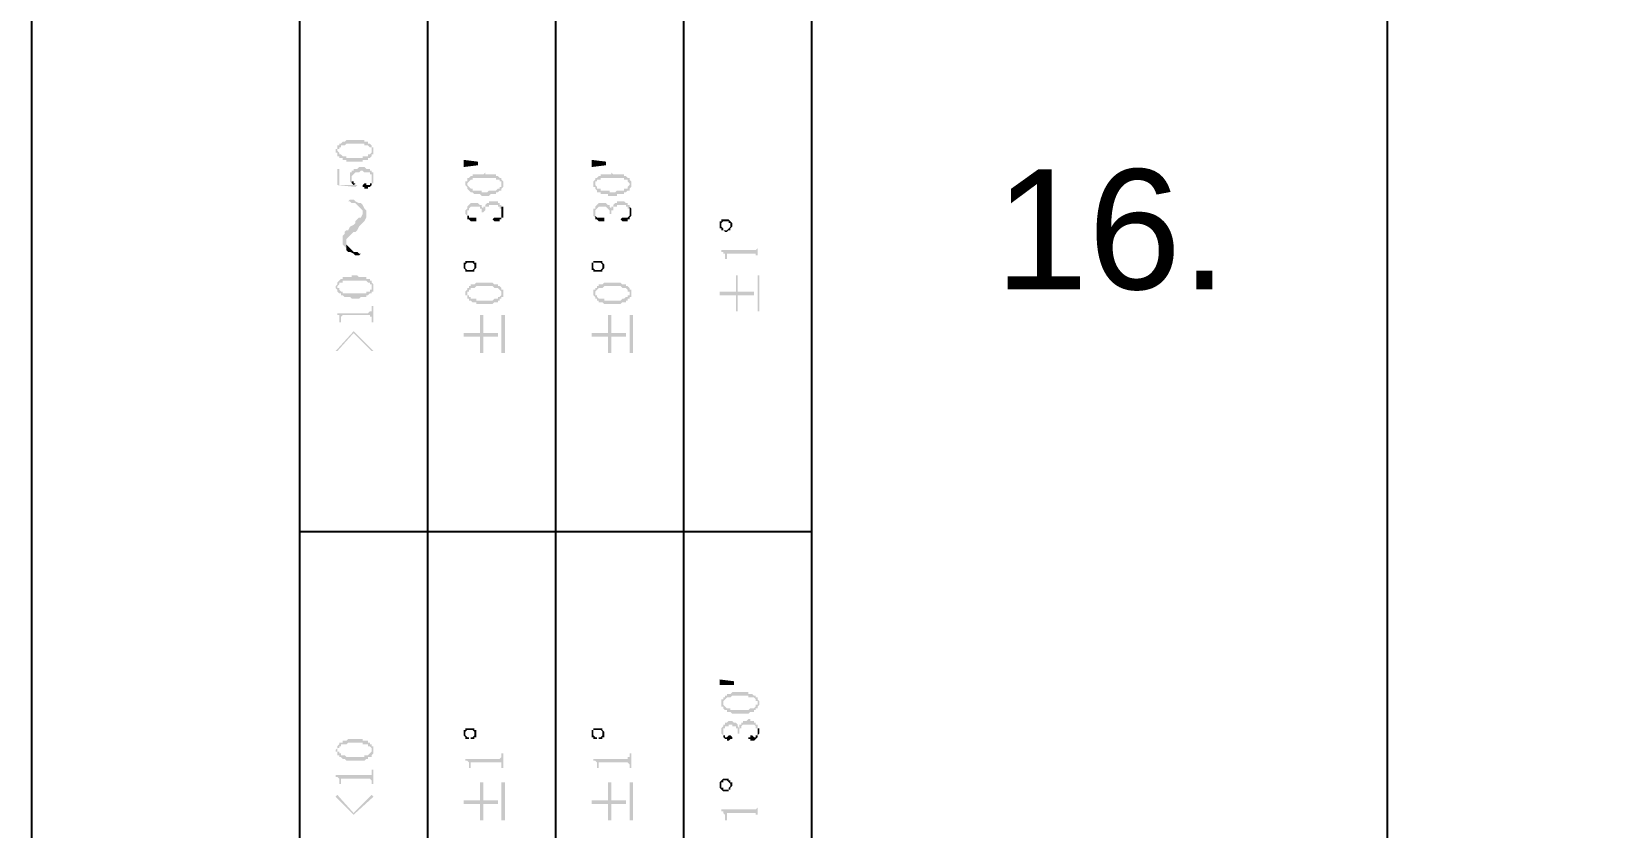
# Model space of a CAD drawing. Header units: millimetres. Extents: x 7018 to 13530, y 4187 to 5692.
# Drawn here: x 8411.44 to 8450.96, y 5188.64 to 5208.54 of the extents above; entities that cross this region are included whole.
import ezdxf

# ---------------------------------------------------------------- set-up
doc = ezdxf.new("R2010")
doc.units = ezdxf.units.MM
doc.styles.get("Standard").update_dxf_attribs({"font": 'arial.ttf'})

msp = doc.modelspace()

# ---------------------------------------------------------------- hatches: boundary and pattern name
at = {"transparency": 33554559}
for points in [[(8419.048, 5205.561), (8419.048, 5205.516), (8419.093, 5205.516), (8419.093, 5205.47), (8419.093, 5205.425), (8419.093, 5205.561), (8419.093, 5205.606), (8419.138, 5205.606), (8419.138, 5205.651), (8419.184, 5205.651), (8419.184, 5205.696), (8419.274, 5205.696), (8419.319, 5205.741), (8419.77, 5205.741), (8419.77, 5205.696), (8419.86, 5205.696), (8419.906, 5205.651), (8419.951, 5205.651), (8419.951, 5205.606), (8419.951, 5205.561), (8419.951, 5205.696), (8419.951, 5205.696), (8419.906, 5205.741), (8419.86, 5205.741), (8419.86, 5205.786), (8419.77, 5205.786), (8419.77, 5205.832), (8419.319, 5205.832), (8419.274, 5205.786), (8419.229, 5205.786), (8419.184, 5205.741), (8419.138, 5205.741), (8419.138, 5205.696), (8419.093, 5205.696), (8419.093, 5205.651), (8419.093, 5205.606), (8419.048, 5205.606)], [(8419.093, 5205.425), (8419.138, 5205.425), (8419.138, 5205.38), (8419.229, 5205.38), (8419.229, 5205.335), (8419.319, 5205.335), (8419.319, 5205.29), (8419.725, 5205.29), (8419.725, 5205.335), (8419.86, 5205.335), (8419.86, 5205.38), (8419.906, 5205.38), (8419.951, 5205.425), (8419.951, 5205.47), (8419.996, 5205.47), (8419.996, 5205.516), (8419.996, 5205.561), (8419.996, 5205.606), (8419.996, 5205.651), (8419.951, 5205.651), (8419.951, 5205.696), (8419.951, 5205.561), (8419.951, 5205.516), (8419.951, 5205.516), (8419.906, 5205.47), (8419.86, 5205.47), (8419.86, 5205.425), (8419.725, 5205.425), (8419.725, 5205.38), (8419.319, 5205.38), (8419.319, 5205.425), (8419.229, 5205.425), (8419.184, 5205.47), (8419.138, 5205.47), (8419.138, 5205.516), (8419.138, 5205.516), (8419.093, 5205.561), (8419.093, 5205.561)], [(8422.252, 5205.335), (8422.614, 5205.29), (8422.614, 5205.2), (8422.252, 5205.155)], [(8425.457, 5205.335), (8425.818, 5205.29), (8425.818, 5205.2), (8425.457, 5205.155)], [(8419.093, 5205.109), (8419.093, 5204.703), (8419.545, 5204.658), (8419.59, 5204.703), (8419.545, 5204.703), (8419.545, 5204.748), (8419.499, 5204.703), (8419.138, 5204.703), (8419.138, 5205.109)], [(8419.409, 5204.929), (8419.409, 5204.839), (8419.409, 5204.794), (8419.409, 5204.794), (8419.454, 5204.748), (8419.454, 5204.884), (8419.454, 5204.929), (8419.454, 5204.929), (8419.499, 5204.974), (8419.499, 5204.974), (8419.545, 5205.019), (8419.635, 5205.019), (8419.68, 5205.064), (8419.725, 5205.064), (8419.77, 5205.019), (8419.906, 5205.019), (8419.906, 5204.974), (8419.951, 5204.974), (8419.951, 5204.929), (8419.951, 5204.884), (8419.951, 5204.748), (8419.996, 5204.748), (8419.996, 5204.794), (8419.996, 5204.884), (8419.996, 5204.929), (8419.996, 5205.019), (8419.951, 5205.019), (8419.951, 5205.064), (8419.906, 5205.064), (8419.906, 5205.109), (8419.815, 5205.109), (8419.77, 5205.155), (8419.635, 5205.155), (8419.59, 5205.109), (8419.499, 5205.109), (8419.499, 5205.064), (8419.454, 5205.064), (8419.454, 5205.019), (8419.409, 5205.019), (8419.409, 5204.974)], [(8422.298, 5204.703), (8422.298, 5204.703), (8422.343, 5204.658), (8422.343, 5204.613), (8422.343, 5204.748), (8422.343, 5204.748), (8422.388, 5204.794), (8422.388, 5204.794), (8422.433, 5204.839), (8422.478, 5204.839), (8422.478, 5204.884), (8423.065, 5204.884), (8423.065, 5204.839), (8423.155, 5204.839), (8423.155, 5204.794), (8423.2, 5204.794), (8423.2, 5204.748), (8423.2, 5204.703), (8423.2, 5204.884), (8423.155, 5204.884), (8423.11, 5204.929), (8423.065, 5204.929), (8423.065, 5204.974), (8422.794, 5204.974), (8422.794, 5205.019), (8422.794, 5205.019), (8422.749, 5204.974), (8422.478, 5204.974), (8422.478, 5204.929), (8422.433, 5204.929), (8422.388, 5204.884), (8422.343, 5204.884), (8422.343, 5204.839), (8422.343, 5204.794), (8422.298, 5204.794), (8422.298, 5204.748)], [(8425.502, 5204.703), (8425.502, 5204.658), (8425.547, 5204.658), (8425.547, 5204.613), (8425.547, 5204.748), (8425.547, 5204.794), (8425.592, 5204.794), (8425.592, 5204.839), (8425.683, 5204.839), (8425.683, 5204.884), (8426.269, 5204.884), (8426.269, 5204.839), (8426.36, 5204.839), (8426.36, 5204.794), (8426.36, 5204.794), (8426.405, 5204.748), (8426.405, 5204.703), (8426.405, 5204.884), (8426.36, 5204.884), (8426.314, 5204.929), (8426.269, 5204.929), (8426.269, 5204.974), (8425.998, 5204.974), (8425.953, 5205.019), (8425.953, 5204.974), (8425.683, 5204.974), (8425.683, 5204.929), (8425.637, 5204.929), (8425.592, 5204.884), (8425.547, 5204.884), (8425.547, 5204.839), (8425.547, 5204.839), (8425.502, 5204.794), (8425.502, 5204.748)], [(8419.454, 5204.748), (8419.454, 5204.748), (8419.499, 5204.703), (8419.499, 5204.703), (8419.545, 5204.748), (8419.499, 5204.748), (8419.499, 5204.794), (8419.454, 5204.794), (8419.454, 5204.839), (8419.454, 5204.884)], [(8419.725, 5204.703), (8419.725, 5204.658), (8419.77, 5204.658), (8419.77, 5204.613), (8419.86, 5204.613), (8419.86, 5204.658), (8419.906, 5204.658), (8419.951, 5204.703), (8419.951, 5204.884), (8419.951, 5204.794), (8419.951, 5204.748), (8419.906, 5204.748), (8419.906, 5204.703), (8419.815, 5204.703), (8419.815, 5204.748), (8419.77, 5204.748)], [(8422.343, 5204.613), (8422.388, 5204.568), (8422.388, 5204.568), (8422.433, 5204.523), (8422.478, 5204.523), (8422.523, 5204.478), (8422.659, 5204.478), (8422.704, 5204.432), (8422.884, 5204.432), (8422.929, 5204.478), (8423.065, 5204.478), (8423.065, 5204.523), (8423.11, 5204.523), (8423.155, 5204.568), (8423.2, 5204.568), (8423.2, 5204.613), (8423.2, 5204.613), (8423.245, 5204.658), (8423.245, 5204.703), (8423.245, 5204.748), (8423.245, 5204.794), (8423.245, 5204.794), (8423.2, 5204.839), (8423.2, 5204.703), (8423.2, 5204.658), (8423.155, 5204.658), (8423.155, 5204.613), (8423.11, 5204.613), (8423.065, 5204.568), (8422.884, 5204.568), (8422.839, 5204.523), (8422.704, 5204.523), (8422.704, 5204.568), (8422.478, 5204.568), (8422.478, 5204.613), (8422.433, 5204.613), (8422.388, 5204.658), (8422.388, 5204.658), (8422.343, 5204.703), (8422.343, 5204.703)], [(8425.547, 5204.613), (8425.592, 5204.568), (8425.592, 5204.523), (8425.683, 5204.523), (8425.683, 5204.478), (8425.863, 5204.478), (8425.863, 5204.432), (8426.089, 5204.432), (8426.089, 5204.478), (8426.269, 5204.478), (8426.269, 5204.523), (8426.314, 5204.523), (8426.36, 5204.568), (8426.405, 5204.568), (8426.405, 5204.613), (8426.405, 5204.613), (8426.45, 5204.658), (8426.45, 5204.703), (8426.45, 5204.748), (8426.45, 5204.794), (8426.45, 5204.794), (8426.405, 5204.839), (8426.405, 5204.703), (8426.405, 5204.703), (8426.36, 5204.658), (8426.36, 5204.613), (8426.269, 5204.613), (8426.269, 5204.568), (8426.089, 5204.568), (8426.044, 5204.523), (8425.908, 5204.523), (8425.908, 5204.568), (8425.683, 5204.568), (8425.683, 5204.613), (8425.592, 5204.613), (8425.592, 5204.658), (8425.592, 5204.658), (8425.547, 5204.703), (8425.547, 5204.703)], [(8419.364, 5204.297), (8419.409, 5204.297), (8419.454, 5204.252), (8419.545, 5204.252), (8419.59, 5204.207), (8419.635, 5204.162), (8419.635, 5204.162), (8419.68, 5204.117), (8419.725, 5204.071), (8419.725, 5203.755), (8419.725, 5203.755), (8419.77, 5203.801), (8419.815, 5203.891), (8419.815, 5204.071), (8419.77, 5204.117), (8419.725, 5204.207), (8419.725, 5204.207), (8419.68, 5204.252), (8419.635, 5204.252), (8419.545, 5204.297), (8419.499, 5204.342), (8419.409, 5204.342)], [(8422.298, 5204.026), (8422.298, 5203.981), (8422.298, 5203.981), (8422.343, 5203.936), (8422.343, 5203.891), (8422.343, 5204.026), (8422.343, 5204.071), (8422.388, 5204.071), (8422.388, 5204.117), (8422.388, 5204.117), (8422.433, 5204.162), (8422.659, 5204.162), (8422.659, 5204.117), (8422.704, 5204.117), (8422.704, 5204.071), (8422.704, 5204.026), (8422.749, 5204.026), (8422.749, 5203.981), (8422.749, 5204.026), (8422.794, 5204.071), (8422.794, 5204.117), (8422.794, 5204.162), (8422.884, 5204.162), (8422.884, 5204.207), (8423.11, 5204.207), (8423.11, 5204.162), (8423.155, 5204.162), (8423.155, 5204.117), (8423.2, 5204.117), (8423.2, 5204.071), (8423.2, 5204.026), (8423.2, 5204.207), (8423.155, 5204.207), (8423.155, 5204.252), (8423.11, 5204.252), (8423.11, 5204.297), (8422.884, 5204.297), (8422.884, 5204.252), (8422.839, 5204.252), (8422.794, 5204.207), (8422.794, 5204.162), (8422.749, 5204.162), (8422.749, 5204.117), (8422.749, 5204.117), (8422.704, 5204.162), (8422.704, 5204.207), (8422.659, 5204.207), (8422.614, 5204.252), (8422.433, 5204.252), (8422.388, 5204.207), (8422.388, 5204.207), (8422.343, 5204.162), (8422.343, 5204.117), (8422.343, 5204.117), (8422.298, 5204.071), (8422.298, 5204.071)], [(8422.975, 5203.846), (8422.975, 5203.846), (8423.02, 5203.801), (8423.155, 5203.801), (8423.155, 5203.846), (8423.2, 5203.846), (8423.2, 5203.891), (8423.245, 5203.891), (8423.245, 5203.981), (8423.245, 5204.026), (8423.245, 5204.071), (8423.245, 5204.162), (8423.2, 5204.162), (8423.2, 5203.981), (8423.2, 5203.936), (8423.2, 5203.891), (8423.02, 5203.891)], [(8425.502, 5204.026), (8425.502, 5203.981), (8425.502, 5203.936), (8425.547, 5203.891), (8425.547, 5204.026), (8425.547, 5204.071), (8425.547, 5204.071), (8425.592, 5204.117), (8425.592, 5204.117), (8425.637, 5204.162), (8425.818, 5204.162), (8425.863, 5204.117), (8425.863, 5204.117), (8425.908, 5204.071), (8425.908, 5204.026), (8425.908, 5203.981), (8425.953, 5203.981), (8425.953, 5204.071), (8425.998, 5204.071), (8425.998, 5204.117), (8425.998, 5204.162), (8426.089, 5204.162), (8426.089, 5204.207), (8426.314, 5204.207), (8426.314, 5204.162), (8426.36, 5204.162), (8426.36, 5204.117), (8426.405, 5204.117), (8426.405, 5204.071), (8426.405, 5204.026), (8426.405, 5204.207), (8426.36, 5204.207), (8426.36, 5204.252), (8426.314, 5204.252), (8426.269, 5204.297), (8426.089, 5204.297), (8426.089, 5204.252), (8426.044, 5204.252), (8425.998, 5204.207), (8425.998, 5204.162), (8425.953, 5204.162), (8425.953, 5204.117), (8425.953, 5204.117), (8425.908, 5204.162), (8425.908, 5204.207), (8425.863, 5204.207), (8425.818, 5204.252), (8425.637, 5204.252), (8425.592, 5204.207), (8425.592, 5204.207), (8425.547, 5204.162), (8425.547, 5204.117), (8425.502, 5204.117), (8425.502, 5204.071), (8425.502, 5204.071)], [(8426.179, 5203.846), (8426.179, 5203.846), (8426.224, 5203.801), (8426.36, 5203.801), (8426.36, 5203.846), (8426.405, 5203.846), (8426.405, 5203.891), (8426.405, 5203.891), (8426.45, 5203.936), (8426.45, 5203.981), (8426.45, 5204.026), (8426.45, 5204.071), (8426.45, 5204.117), (8426.405, 5204.162), (8426.405, 5203.981), (8426.405, 5203.936), (8426.405, 5203.936), (8426.36, 5203.891), (8426.224, 5203.891)], [(8419.229, 5203.304), (8419.229, 5203.214), (8419.274, 5203.169), (8419.319, 5203.124), (8419.319, 5203.349), (8419.364, 5203.394), (8419.409, 5203.44), (8419.454, 5203.485), (8419.499, 5203.53), (8419.545, 5203.53), (8419.59, 5203.575), (8419.635, 5203.665), (8419.635, 5203.665), (8419.68, 5203.71), (8419.725, 5203.755), (8419.725, 5204.026), (8419.725, 5203.981), (8419.68, 5203.891), (8419.635, 5203.891), (8419.59, 5203.846), (8419.545, 5203.801), (8419.545, 5203.755), (8419.499, 5203.71), (8419.409, 5203.665), (8419.409, 5203.665), (8419.364, 5203.575), (8419.319, 5203.575), (8419.274, 5203.53), (8419.274, 5203.485), (8419.229, 5203.44), (8419.229, 5203.394)], [(8422.343, 5203.891), (8422.343, 5203.846), (8422.388, 5203.846), (8422.433, 5203.801), (8422.568, 5203.801), (8422.568, 5203.846), (8422.568, 5203.891), (8422.388, 5203.891), (8422.388, 5203.936), (8422.343, 5203.936), (8422.343, 5204.026)], [(8425.547, 5203.891), (8425.547, 5203.846), (8425.592, 5203.846), (8425.637, 5203.801), (8425.773, 5203.801), (8425.773, 5203.846), (8425.773, 5203.891), (8425.592, 5203.891), (8425.547, 5203.936), (8425.547, 5204.026)], [(8428.661, 5203.71), (8428.661, 5203.665), (8428.661, 5203.62), (8428.706, 5203.62), (8428.706, 5203.71), (8428.706, 5203.755), (8428.706, 5203.755), (8428.752, 5203.801), (8428.887, 5203.801), (8428.887, 5203.755), (8428.932, 5203.755), (8428.932, 5203.575), (8428.932, 5203.62), (8428.932, 5203.62), (8428.977, 5203.665), (8428.977, 5203.71), (8428.977, 5203.755), (8428.932, 5203.801), (8428.932, 5203.801), (8428.887, 5203.846), (8428.706, 5203.846), (8428.706, 5203.801), (8428.661, 5203.801), (8428.661, 5203.755), (8428.661, 5203.755)], [(8428.706, 5203.62), (8428.706, 5203.575), (8428.752, 5203.575), (8428.797, 5203.53), (8428.842, 5203.53), (8428.887, 5203.575), (8428.932, 5203.575), (8428.932, 5203.71), (8428.932, 5203.665), (8428.932, 5203.665), (8428.887, 5203.62), (8428.887, 5203.62), (8428.842, 5203.575), (8428.752, 5203.575), (8428.752, 5203.62), (8428.752, 5203.62), (8428.706, 5203.665), (8428.706, 5203.71), (8428.706, 5203.71)], [(8419.319, 5203.124), (8419.319, 5203.078), (8419.364, 5203.033), (8419.409, 5203.033), (8419.499, 5202.988), (8419.545, 5202.943), (8419.635, 5202.943), (8419.68, 5202.988), (8419.635, 5202.988), (8419.59, 5203.033), (8419.499, 5203.033), (8419.454, 5203.078), (8419.409, 5203.124), (8419.409, 5203.124), (8419.364, 5203.169), (8419.319, 5203.214), (8419.319, 5203.259)], [(8428.706, 5203.078), (8428.706, 5203.033), (8428.752, 5203.033), (8428.752, 5202.988), (8428.797, 5202.988), (8428.797, 5202.898), (8428.797, 5202.853), (8428.842, 5202.853), (8428.842, 5202.943), (8428.842, 5202.988), (8429.564, 5202.988), (8429.564, 5202.943), (8429.609, 5202.943), (8429.609, 5202.898), (8429.609, 5202.853), (8429.609, 5203.214), (8429.609, 5203.169), (8429.609, 5203.124), (8429.564, 5203.078), (8429.519, 5203.078)], [(8422.252, 5202.672), (8422.252, 5202.627), (8422.252, 5202.627), (8422.298, 5202.582), (8422.298, 5202.717), (8422.298, 5202.717), (8422.343, 5202.763), (8422.478, 5202.763), (8422.523, 5202.717), (8422.523, 5202.582), (8422.523, 5202.582), (8422.568, 5202.627), (8422.568, 5202.672), (8422.568, 5202.717), (8422.568, 5202.763), (8422.523, 5202.763), (8422.523, 5202.808), (8422.298, 5202.808), (8422.298, 5202.763), (8422.252, 5202.763), (8422.252, 5202.717), (8422.252, 5202.717)], [(8422.298, 5202.582), (8422.298, 5202.537), (8422.523, 5202.537), (8422.523, 5202.672), (8422.523, 5202.627), (8422.523, 5202.627), (8422.478, 5202.582), (8422.343, 5202.582), (8422.298, 5202.627), (8422.298, 5202.672), (8422.298, 5202.672)], [(8425.457, 5202.672), (8425.457, 5202.627), (8425.457, 5202.582), (8425.502, 5202.582), (8425.502, 5202.717), (8425.502, 5202.763), (8425.683, 5202.763), (8425.728, 5202.717), (8425.728, 5202.582), (8425.728, 5202.582), (8425.773, 5202.627), (8425.773, 5202.672), (8425.773, 5202.717), (8425.773, 5202.717), (8425.728, 5202.763), (8425.728, 5202.808), (8425.502, 5202.808), (8425.502, 5202.763), (8425.457, 5202.763), (8425.457, 5202.717), (8425.457, 5202.717)], [(8425.502, 5202.582), (8425.502, 5202.537), (8425.728, 5202.537), (8425.728, 5202.672), (8425.728, 5202.627), (8425.728, 5202.627), (8425.683, 5202.582), (8425.547, 5202.582), (8425.502, 5202.627), (8425.502, 5202.672), (8425.502, 5202.672)], [(8419.048, 5202.176), (8419.048, 5202.131), (8419.048, 5202.131), (8419.093, 5202.086), (8419.093, 5202.04), (8419.093, 5202.176), (8419.093, 5202.176), (8419.138, 5202.221), (8419.138, 5202.266), (8419.229, 5202.266), (8419.229, 5202.311), (8419.815, 5202.311), (8419.86, 5202.266), (8419.906, 5202.266), (8419.906, 5202.221), (8419.951, 5202.221), (8419.951, 5202.176), (8419.951, 5202.311), (8419.906, 5202.311), (8419.906, 5202.356), (8419.815, 5202.356), (8419.815, 5202.401), (8419.635, 5202.401), (8419.59, 5202.447), (8419.454, 5202.447), (8419.454, 5202.401), (8419.229, 5202.401), (8419.229, 5202.356), (8419.184, 5202.356), (8419.138, 5202.311), (8419.138, 5202.311), (8419.093, 5202.266), (8419.093, 5202.221), (8419.093, 5202.221)], [(8419.093, 5202.04), (8419.138, 5201.995), (8419.184, 5201.995), (8419.184, 5201.95), (8419.229, 5201.95), (8419.274, 5201.905), (8419.409, 5201.905), (8419.454, 5201.86), (8419.635, 5201.86), (8419.68, 5201.905), (8419.815, 5201.905), (8419.815, 5201.95), (8419.86, 5201.95), (8419.906, 5201.995), (8419.951, 5201.995), (8419.951, 5202.04), (8419.996, 5202.04), (8419.996, 5202.086), (8419.996, 5202.176), (8419.996, 5202.221), (8419.996, 5202.221), (8419.951, 5202.266), (8419.951, 5202.131), (8419.951, 5202.086), (8419.906, 5202.086), (8419.906, 5202.04), (8419.815, 5202.04), (8419.815, 5201.995), (8419.229, 5201.995), (8419.229, 5202.04), (8419.184, 5202.04), (8419.138, 5202.086), (8419.138, 5202.131), (8419.093, 5202.131), (8419.093, 5202.176)], [(8422.298, 5201.995), (8422.298, 5201.95), (8422.343, 5201.95), (8422.343, 5201.905), (8422.343, 5201.86), (8422.343, 5201.995), (8422.343, 5202.04), (8422.388, 5202.04), (8422.388, 5202.086), (8422.433, 5202.086), (8422.433, 5202.131), (8422.523, 5202.131), (8422.568, 5202.176), (8422.975, 5202.176), (8423.02, 5202.131), (8423.11, 5202.131), (8423.155, 5202.086), (8423.155, 5202.086), (8423.2, 5202.04), (8423.2, 5201.995), (8423.2, 5202.131), (8423.2, 5202.131), (8423.155, 5202.176), (8423.11, 5202.176), (8423.11, 5202.221), (8423.02, 5202.221), (8422.975, 5202.266), (8422.568, 5202.266), (8422.523, 5202.221), (8422.433, 5202.221), (8422.433, 5202.176), (8422.388, 5202.176), (8422.388, 5202.131), (8422.343, 5202.131), (8422.343, 5202.086), (8422.343, 5202.086), (8422.298, 5202.04), (8422.298, 5202.04)], [(8425.502, 5201.995), (8425.502, 5201.95), (8425.502, 5201.95), (8425.547, 5201.905), (8425.547, 5201.86), (8425.547, 5201.995), (8425.547, 5202.04), (8425.547, 5202.04), (8425.592, 5202.086), (8425.592, 5202.086), (8425.637, 5202.131), (8425.728, 5202.131), (8425.773, 5202.176), (8426.179, 5202.176), (8426.224, 5202.131), (8426.314, 5202.131), (8426.36, 5202.086), (8426.36, 5202.04), (8426.405, 5202.04), (8426.405, 5201.995), (8426.405, 5202.131), (8426.405, 5202.131), (8426.36, 5202.176), (8426.314, 5202.176), (8426.314, 5202.221), (8426.224, 5202.221), (8426.179, 5202.266), (8425.773, 5202.266), (8425.728, 5202.221), (8425.637, 5202.221), (8425.637, 5202.176), (8425.592, 5202.176), (8425.592, 5202.131), (8425.547, 5202.131), (8425.547, 5202.086), (8425.502, 5202.086), (8425.502, 5202.04), (8425.502, 5202.04)], [(8428.661, 5202.04), (8428.661, 5201.95), (8429.067, 5201.95), (8429.067, 5201.544), (8429.113, 5201.544), (8429.113, 5201.95), (8429.519, 5201.95), (8429.519, 5202.04), (8429.113, 5202.04), (8429.113, 5202.447), (8429.067, 5202.447), (8429.067, 5202.04)], [(8429.654, 5201.544), (8429.654, 5202.447), (8429.609, 5202.447), (8429.609, 5201.544)], [(8422.343, 5201.86), (8422.388, 5201.86), (8422.388, 5201.815), (8422.433, 5201.815), (8422.478, 5201.77), (8422.568, 5201.77), (8422.568, 5201.725), (8422.975, 5201.725), (8423.02, 5201.77), (8423.11, 5201.77), (8423.11, 5201.815), (8423.155, 5201.815), (8423.155, 5201.86), (8423.2, 5201.86), (8423.2, 5201.905), (8423.245, 5201.905), (8423.245, 5201.95), (8423.245, 5201.995), (8423.245, 5202.04), (8423.245, 5202.086), (8423.2, 5202.086), (8423.2, 5202.131), (8423.2, 5201.995), (8423.2, 5201.95), (8423.2, 5201.95), (8423.155, 5201.905), (8423.11, 5201.905), (8423.11, 5201.86), (8423.02, 5201.86), (8422.975, 5201.815), (8422.568, 5201.815), (8422.568, 5201.86), (8422.433, 5201.86), (8422.433, 5201.905), (8422.388, 5201.905), (8422.388, 5201.95), (8422.343, 5201.95), (8422.343, 5201.995), (8422.343, 5201.995)], [(8425.547, 5201.86), (8425.592, 5201.86), (8425.592, 5201.815), (8425.637, 5201.815), (8425.637, 5201.77), (8425.728, 5201.77), (8425.773, 5201.725), (8426.179, 5201.725), (8426.224, 5201.77), (8426.314, 5201.77), (8426.314, 5201.815), (8426.36, 5201.815), (8426.36, 5201.86), (8426.405, 5201.86), (8426.405, 5201.905), (8426.45, 5201.905), (8426.45, 5201.95), (8426.45, 5201.995), (8426.45, 5202.04), (8426.45, 5202.086), (8426.405, 5202.086), (8426.405, 5202.131), (8426.405, 5201.995), (8426.405, 5201.95), (8426.36, 5201.95), (8426.36, 5201.905), (8426.314, 5201.905), (8426.269, 5201.86), (8426.224, 5201.86), (8426.179, 5201.815), (8425.773, 5201.815), (8425.773, 5201.86), (8425.637, 5201.86), (8425.592, 5201.905), (8425.592, 5201.95), (8425.547, 5201.95), (8425.547, 5201.995), (8425.547, 5201.995)], [(8419.048, 5201.499), (8419.093, 5201.499), (8419.093, 5201.454), (8419.138, 5201.454), (8419.138, 5201.409), (8419.138, 5201.273), (8419.184, 5201.273), (8419.184, 5201.409), (8419.184, 5201.409), (8419.229, 5201.454), (8419.906, 5201.454), (8419.906, 5201.409), (8419.951, 5201.409), (8419.951, 5201.273), (8419.996, 5201.273), (8419.996, 5201.679), (8419.951, 5201.679), (8419.951, 5201.589), (8419.951, 5201.544), (8419.906, 5201.544), (8419.86, 5201.499)], [(8422.252, 5201.002), (8422.252, 5200.912), (8422.659, 5200.912), (8422.659, 5200.506), (8422.749, 5200.506), (8422.749, 5200.912), (8423.11, 5200.912), (8423.11, 5201.002), (8422.749, 5201.002), (8422.749, 5201.454), (8422.659, 5201.454), (8422.659, 5201.002)], [(8423.291, 5200.506), (8423.291, 5201.454), (8423.2, 5201.454), (8423.2, 5200.506)], [(8425.457, 5201.002), (8425.457, 5200.912), (8425.863, 5200.912), (8425.863, 5200.506), (8425.953, 5200.506), (8425.953, 5200.912), (8426.314, 5200.912), (8426.314, 5201.002), (8425.953, 5201.002), (8425.953, 5201.454), (8425.863, 5201.454), (8425.863, 5201.002)], [(8426.495, 5200.506), (8426.495, 5201.454), (8426.405, 5201.454), (8426.405, 5200.506)], [(8419.048, 5200.551), (8419.093, 5200.551), (8419.499, 5201.002), (8419.951, 5200.551), (8419.996, 5200.551), (8419.499, 5201.048)], [(8428.661, 5192.337), (8429.022, 5192.292), (8429.022, 5192.202), (8428.661, 5192.202)], [(8428.706, 5191.75), (8428.706, 5191.705), (8428.706, 5191.66), (8428.752, 5191.66), (8428.752, 5191.615), (8428.752, 5191.75), (8428.752, 5191.795), (8428.752, 5191.795), (8428.797, 5191.841), (8428.797, 5191.841), (8428.842, 5191.886), (8428.932, 5191.886), (8428.977, 5191.931), (8429.383, 5191.931), (8429.383, 5191.886), (8429.519, 5191.886), (8429.564, 5191.841), (8429.564, 5191.795), (8429.609, 5191.795), (8429.609, 5191.75), (8429.609, 5191.886), (8429.564, 5191.886), (8429.564, 5191.931), (8429.519, 5191.931), (8429.474, 5191.976), (8429.383, 5191.976), (8429.383, 5192.021), (8428.977, 5192.021), (8428.932, 5191.976), (8428.842, 5191.976), (8428.842, 5191.931), (8428.797, 5191.931), (8428.797, 5191.886), (8428.752, 5191.886), (8428.752, 5191.841), (8428.706, 5191.841), (8428.706, 5191.795), (8428.706, 5191.795)], [(8428.752, 5191.615), (8428.752, 5191.615), (8428.797, 5191.57), (8428.842, 5191.57), (8428.842, 5191.525), (8428.932, 5191.525), (8428.977, 5191.48), (8429.383, 5191.48), (8429.429, 5191.525), (8429.519, 5191.525), (8429.519, 5191.57), (8429.564, 5191.57), (8429.564, 5191.615), (8429.609, 5191.615), (8429.609, 5191.66), (8429.609, 5191.66), (8429.654, 5191.705), (8429.654, 5191.75), (8429.654, 5191.795), (8429.654, 5191.795), (8429.609, 5191.841), (8429.609, 5191.886), (8429.609, 5191.75), (8429.609, 5191.705), (8429.564, 5191.705), (8429.564, 5191.66), (8429.564, 5191.66), (8429.519, 5191.615), (8429.429, 5191.615), (8429.383, 5191.57), (8428.932, 5191.57), (8428.932, 5191.615), (8428.842, 5191.615), (8428.797, 5191.66), (8428.797, 5191.66), (8428.752, 5191.705), (8428.752, 5191.75), (8428.752, 5191.75)], [(8422.252, 5190.983), (8422.252, 5190.938), (8422.252, 5190.938), (8422.298, 5190.893), (8422.298, 5191.028), (8422.298, 5191.028), (8422.343, 5191.073), (8422.478, 5191.073), (8422.523, 5191.028), (8422.523, 5190.893), (8422.568, 5190.893), (8422.568, 5190.983), (8422.568, 5191.028), (8422.568, 5191.073), (8422.523, 5191.073), (8422.523, 5191.118), (8422.298, 5191.118), (8422.298, 5191.073), (8422.252, 5191.073), (8422.252, 5191.028), (8422.252, 5191.028)], [(8425.457, 5190.983), (8425.457, 5190.938), (8425.457, 5190.893), (8425.502, 5190.893), (8425.502, 5191.028), (8425.502, 5191.073), (8425.683, 5191.073), (8425.728, 5191.028), (8425.728, 5190.893), (8425.773, 5190.893), (8425.773, 5190.983), (8425.773, 5191.028), (8425.773, 5191.028), (8425.728, 5191.073), (8425.728, 5191.118), (8425.502, 5191.118), (8425.502, 5191.073), (8425.457, 5191.073), (8425.457, 5191.028), (8425.457, 5191.028)], [(8428.706, 5191.073), (8428.706, 5191.028), (8428.706, 5190.983), (8428.706, 5190.983), (8428.752, 5190.938), (8428.752, 5191.028), (8428.752, 5191.073), (8428.752, 5191.118), (8428.797, 5191.118), (8428.797, 5191.164), (8428.887, 5191.164), (8428.887, 5191.209), (8428.977, 5191.209), (8428.977, 5191.164), (8429.067, 5191.164), (8429.067, 5191.118), (8429.113, 5191.118), (8429.113, 5191.028), (8429.113, 5190.983), (8429.158, 5190.983), (8429.158, 5191.028), (8429.158, 5191.118), (8429.203, 5191.118), (8429.203, 5191.164), (8429.203, 5191.164), (8429.248, 5191.209), (8429.519, 5191.209), (8429.564, 5191.164), (8429.564, 5191.118), (8429.609, 5191.118), (8429.609, 5191.073), (8429.609, 5191.028), (8429.609, 5191.209), (8429.564, 5191.209), (8429.564, 5191.254), (8429.519, 5191.254), (8429.519, 5191.299), (8429.429, 5191.299), (8429.429, 5191.344), (8429.383, 5191.344), (8429.338, 5191.299), (8429.248, 5191.299), (8429.248, 5191.254), (8429.203, 5191.254), (8429.203, 5191.209), (8429.158, 5191.209), (8429.158, 5191.164), (8429.158, 5191.118), (8429.113, 5191.164), (8429.113, 5191.209), (8429.113, 5191.209), (8429.067, 5191.254), (8429.022, 5191.254), (8428.977, 5191.299), (8428.887, 5191.299), (8428.842, 5191.254), (8428.797, 5191.254), (8428.797, 5191.209), (8428.752, 5191.209), (8428.752, 5191.164), (8428.752, 5191.164), (8428.706, 5191.118)], [(8429.383, 5190.848), (8429.429, 5190.848), (8429.429, 5190.803), (8429.519, 5190.803), (8429.564, 5190.848), (8429.564, 5190.848), (8429.609, 5190.893), (8429.609, 5190.938), (8429.609, 5190.938), (8429.654, 5190.983), (8429.654, 5191.028), (8429.654, 5191.073), (8429.654, 5191.118), (8429.609, 5191.118), (8429.609, 5191.209), (8429.609, 5191.028), (8429.609, 5190.983), (8429.609, 5190.938), (8429.564, 5190.938), (8429.564, 5190.893), (8429.519, 5190.893), (8429.474, 5190.938), (8429.429, 5190.938), (8429.429, 5190.893), (8429.383, 5190.893)], [(8419.048, 5190.577), (8419.048, 5190.532), (8419.093, 5190.532), (8419.093, 5190.487), (8419.093, 5190.441), (8419.093, 5190.577), (8419.093, 5190.622), (8419.138, 5190.622), (8419.138, 5190.667), (8419.184, 5190.667), (8419.184, 5190.712), (8419.319, 5190.712), (8419.364, 5190.757), (8419.725, 5190.757), (8419.725, 5190.712), (8419.86, 5190.712), (8419.86, 5190.667), (8419.906, 5190.667), (8419.951, 5190.622), (8419.951, 5190.577), (8419.951, 5190.712), (8419.906, 5190.712), (8419.906, 5190.757), (8419.86, 5190.757), (8419.86, 5190.803), (8419.725, 5190.803), (8419.725, 5190.848), (8419.364, 5190.848), (8419.319, 5190.803), (8419.229, 5190.803), (8419.229, 5190.757), (8419.138, 5190.757), (8419.138, 5190.712), (8419.138, 5190.712), (8419.093, 5190.667), (8419.093, 5190.622), (8419.093, 5190.622)], [(8419.093, 5190.441), (8419.138, 5190.441), (8419.138, 5190.396), (8419.184, 5190.396), (8419.229, 5190.351), (8419.274, 5190.351), (8419.319, 5190.306), (8419.77, 5190.306), (8419.815, 5190.351), (8419.86, 5190.351), (8419.86, 5190.396), (8419.951, 5190.396), (8419.951, 5190.441), (8419.951, 5190.441), (8419.996, 5190.487), (8419.996, 5190.532), (8419.996, 5190.577), (8419.996, 5190.622), (8419.996, 5190.667), (8419.951, 5190.667), (8419.951, 5190.712), (8419.951, 5190.532), (8419.951, 5190.532), (8419.906, 5190.487), (8419.906, 5190.487), (8419.86, 5190.441), (8419.77, 5190.441), (8419.77, 5190.396), (8419.319, 5190.396), (8419.274, 5190.441), (8419.184, 5190.441), (8419.184, 5190.487), (8419.138, 5190.487), (8419.138, 5190.532), (8419.093, 5190.532), (8419.093, 5190.577)], [(8422.298, 5190.893), (8422.298, 5190.848), (8422.523, 5190.848), (8422.523, 5190.983), (8422.523, 5190.938), (8422.523, 5190.938), (8422.478, 5190.893), (8422.433, 5190.893), (8422.433, 5190.848), (8422.388, 5190.848), (8422.388, 5190.893), (8422.343, 5190.893), (8422.298, 5190.938), (8422.298, 5190.983), (8422.298, 5190.983)], [(8425.502, 5190.893), (8425.502, 5190.848), (8425.728, 5190.848), (8425.728, 5190.983), (8425.728, 5190.938), (8425.728, 5190.938), (8425.683, 5190.893), (8425.637, 5190.893), (8425.637, 5190.848), (8425.592, 5190.848), (8425.592, 5190.893), (8425.547, 5190.893), (8425.502, 5190.938), (8425.502, 5190.983), (8425.502, 5190.983)], [(8428.752, 5190.938), (8428.752, 5190.893), (8428.752, 5190.893), (8428.797, 5190.848), (8428.842, 5190.848), (8428.842, 5190.803), (8428.887, 5190.803), (8428.932, 5190.848), (8428.977, 5190.848), (8428.977, 5190.893), (8428.977, 5190.893), (8428.932, 5190.938), (8428.887, 5190.938), (8428.842, 5190.893), (8428.797, 5190.893), (8428.797, 5190.938), (8428.752, 5190.938), (8428.752, 5190.983), (8428.752, 5191.028)], [(8422.298, 5190.351), (8422.298, 5190.306), (8422.343, 5190.306), (8422.388, 5190.261), (8422.388, 5190.216), (8422.388, 5190.126), (8422.433, 5190.126), (8422.433, 5190.216), (8422.433, 5190.261), (8423.2, 5190.261), (8423.2, 5190.216), (8423.2, 5190.126), (8423.245, 5190.126), (8423.245, 5190.487), (8423.2, 5190.487), (8423.2, 5190.441), (8423.2, 5190.396), (8423.2, 5190.396), (8423.155, 5190.351), (8423.11, 5190.351)], [(8425.502, 5190.351), (8425.502, 5190.306), (8425.547, 5190.306), (8425.592, 5190.261), (8425.592, 5190.216), (8425.592, 5190.126), (8425.637, 5190.126), (8425.637, 5190.216), (8425.637, 5190.261), (8426.36, 5190.261), (8426.405, 5190.216), (8426.405, 5190.126), (8426.45, 5190.126), (8426.45, 5190.487), (8426.405, 5190.487), (8426.405, 5190.441), (8426.405, 5190.396), (8426.36, 5190.396), (8426.36, 5190.351), (8426.314, 5190.351)], [(8419.048, 5189.945), (8419.048, 5189.9), (8419.093, 5189.9), (8419.138, 5189.855), (8419.138, 5189.764), (8419.138, 5189.719), (8419.184, 5189.719), (8419.184, 5189.81), (8419.184, 5189.855), (8419.906, 5189.855), (8419.951, 5189.81), (8419.951, 5189.764), (8419.951, 5189.719), (8419.996, 5189.719), (8419.996, 5190.08), (8419.951, 5190.08), (8419.951, 5189.99), (8419.951, 5189.945), (8419.86, 5189.945)], [(8422.252, 5189.313), (8422.252, 5189.223), (8422.659, 5189.223), (8422.659, 5188.817), (8422.749, 5188.817), (8422.749, 5189.223), (8423.11, 5189.223), (8423.11, 5189.313), (8422.749, 5189.313), (8422.749, 5189.764), (8422.659, 5189.764), (8422.659, 5189.313)], [(8423.291, 5188.817), (8423.291, 5189.764), (8423.2, 5189.764), (8423.2, 5188.817)], [(8425.457, 5189.313), (8425.457, 5189.223), (8425.863, 5189.223), (8425.863, 5188.817), (8425.953, 5188.817), (8425.953, 5189.223), (8426.314, 5189.223), (8426.314, 5189.313), (8425.953, 5189.313), (8425.953, 5189.764), (8425.863, 5189.764), (8425.863, 5189.313)], [(8426.495, 5188.817), (8426.495, 5189.764), (8426.405, 5189.764), (8426.405, 5188.817)], [(8428.661, 5189.719), (8428.661, 5189.674), (8428.661, 5189.629), (8428.661, 5189.629), (8428.706, 5189.584), (8428.706, 5189.764), (8428.752, 5189.764), (8428.752, 5189.81), (8428.842, 5189.81), (8428.887, 5189.764), (8428.887, 5189.764), (8428.932, 5189.719), (8428.932, 5189.584), (8428.932, 5189.629), (8428.932, 5189.629), (8428.977, 5189.674), (8428.977, 5189.719), (8428.977, 5189.764), (8428.932, 5189.764), (8428.932, 5189.81), (8428.887, 5189.81), (8428.887, 5189.855), (8428.752, 5189.855), (8428.706, 5189.81), (8428.706, 5189.81), (8428.661, 5189.764)], [(8428.706, 5189.584), (8428.706, 5189.584), (8428.752, 5189.539), (8428.887, 5189.539), (8428.887, 5189.584), (8428.932, 5189.584), (8428.932, 5189.719), (8428.932, 5189.674), (8428.932, 5189.674), (8428.887, 5189.629), (8428.887, 5189.584), (8428.752, 5189.584), (8428.752, 5189.629), (8428.706, 5189.629), (8428.706, 5189.674), (8428.706, 5189.674)], [(8419.048, 5189.403), (8419.499, 5188.952), (8419.996, 5189.403), (8419.951, 5189.449), (8419.499, 5188.997), (8419.093, 5189.449)], [(8428.706, 5189.088), (8428.706, 5189.042), (8428.752, 5189.042), (8428.752, 5188.997), (8428.752, 5188.997), (8428.797, 5188.952), (8428.797, 5188.817), (8428.842, 5188.817), (8428.842, 5188.952), (8428.842, 5188.997), (8429.564, 5188.997), (8429.564, 5188.952), (8429.609, 5188.952), (8429.609, 5188.817), (8429.609, 5189.223), (8429.609, 5189.133), (8429.609, 5189.133), (8429.564, 5189.088), (8429.519, 5189.088)]]:
    msp.add_hatch(color=256, dxfattribs=at).paths.add_polyline_path(points)

# ---------------------------------------------------------------- linework, layer by layer
for p, q in [((8418.145, 5242.873), (8418.145, 4956.132)), ((8445.37, 5242.873), (8445.37, 4986.912))]:
    msp.add_line(p, q)
msp.add_lwpolyline([(8831.439, 4951.873), (8831.439, 5248.873), (8411.439, 5248.873), (8411.439, 4951.873)], close=True)
for points in [[(8421.35, 5242.873), (8421.35, 5168.959)], [(8424.554, 5242.873), (8424.554, 5168.959)], [(8427.759, 5242.873), (8427.759, 5168.959)], [(8430.963, 5242.873), (8430.963, 4956.132)], [(8418.145, 5196.038), (8430.963, 5196.038)]]:
    msp.add_lwpolyline(points)

# ---------------------------------------------------------------- texts
at = {"insert": (8438.464, 5203.577), "char_height": 2.9997, "width": 34.34827, "attachment_point": 5}
msp.add_mtext('16.', dxfattribs=at)

doc.saveas('drawing.dxf')
